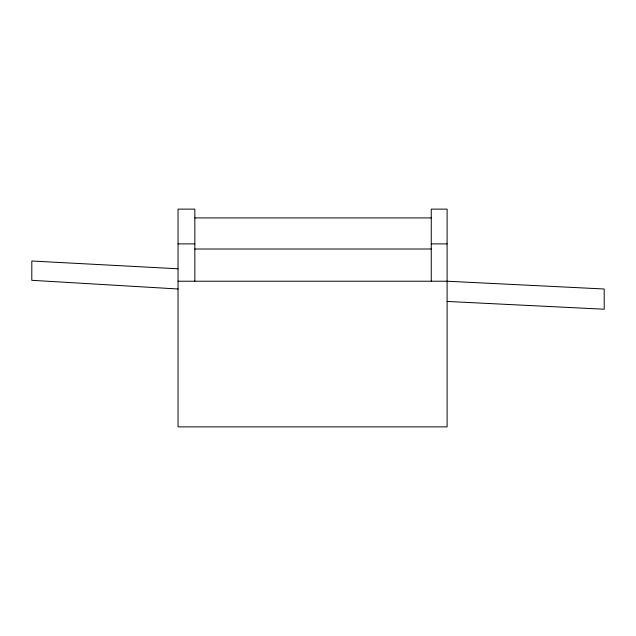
<?xml version="1.0" encoding="UTF-8"?>
<svg xmlns="http://www.w3.org/2000/svg" width="636" height="636" viewBox="0 0 636 636"><rect width="100%" height="100%" fill="white"/><g stroke="black" fill="none" stroke-linecap="round" stroke-linejoin="round"><path stroke-width="0.95" d="M194.839 217.925L431.256 217.925M178.032 243.898L194.839 243.898M431.256 243.898L447.108 243.898M194.839 249.01L431.256 249.01M178.032 281.223L447.108 281.223L604.2 288.998L604.2 309.223L447.108 301.44M178.032 268.782L31.824 261.006L31.8 280.309L178.032 288.998M431.256 281.223L431.256 209.125L447.108 209.125L447.108 426.875L178.032 426.875L178.032 209.125L194.839 209.125L194.839 281.223"/></g></svg>
